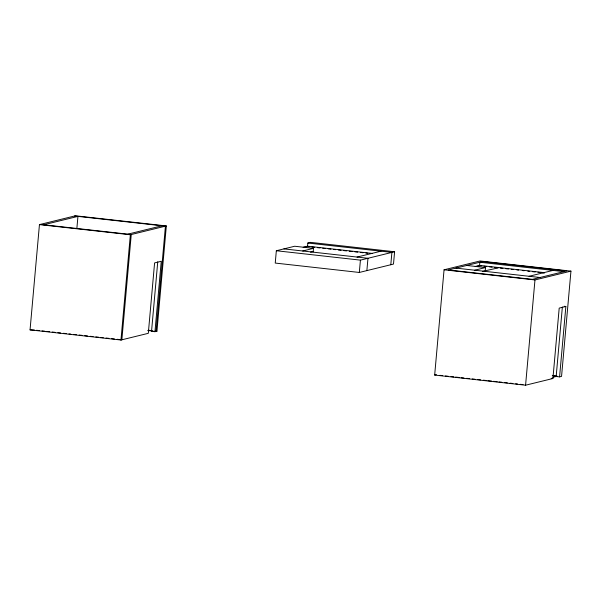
<?xml version="1.0" encoding="UTF-8"?>
<svg xmlns="http://www.w3.org/2000/svg" width="601" height="601" viewBox="0 0 601 601"><rect width="100%" height="100%" fill="white"/><g stroke="black" fill="none" stroke-linecap="round" stroke-linejoin="round"><path stroke-width="0.9" d="M154.96 331.684L161.248 261.277L154.592 262.907L148.304 333.322L120.959 340.023L30.05 329.874L39.448 224.609L75.425 215.789L166.334 225.938L156.944 331.204L154.96 331.684L151.542 331.309L157.747 261.826M76.86 228.5L77.942 216.39L43.76 224.766M120.959 340.023L130.357 234.758L166.334 225.938M156.042 331.421L165.433 226.164L74.524 216.007M313.174 251.864L313.489 248.348L294.693 246.245L276.34 250.745L275.243 263.065L359.315 272.456L393.497 264.079L394.602 251.751L310.522 242.361L307.825 243.029L307.509 246.545L304.008 247.402M359.315 272.456L360.42 260.135L394.602 251.751M366.873 270.608L367.97 258.28L283.897 248.889M390.8 264.74L391.897 252.412L307.825 243.029M559.576 376.88L565.864 306.465L559.2 308.103L552.92 378.51L525.574 385.211L434.666 375.062L444.056 269.796L480.041 260.977L570.95 271.126L561.552 376.391L559.576 376.88L556.158 376.496L552.83 377.308M476.045 266.619L479.545 265.762L479.861 262.239L563.933 271.629M485.21 271.081L485.525 267.558L466.729 265.462M498.342 267.858L482.423 271.419M525.574 385.211L534.973 279.953L570.95 271.126M556.158 376.496L562.363 307.013M127.833 234.157L162.015 225.781M303.167 247.266L307.547 246.192L372.395 253.434M302.694 250.993L313.489 248.348M310.507 252.172L313.211 251.511M30.05 329.874L34.37 330.032M357.039 257.063L380.966 251.195M151.542 331.309L152.624 331.038M475.203 266.483L479.575 265.409L544.423 272.651M474.73 270.202L485.525 267.558M529.068 276.272L552.995 270.405M434.666 375.062L436.461 374.618M307.509 246.545L309.305 246.748M311.987 247.049L314.676 247.349M317.358 247.65L320.04 247.943M322.729 248.243L325.411 248.544M328.154 248.852L330.911 249.16M333.675 249.468L335.516 249.678M338.28 249.986L341.045 250.294M343.81 250.602L346.574 250.91M349.331 251.218L352.096 251.526M354.86 251.834L357.625 252.142M360.39 252.45L363.147 252.758M365.911 253.066L367.752 253.276M479.545 265.762L481.333 265.958M484.023 266.258L486.705 266.559M489.394 266.859L492.076 267.16M494.766 267.46L497.448 267.761M500.182 268.069L502.947 268.377M505.711 268.685L508.476 268.993M511.241 269.301L513.081 269.503M516.762 269.917L518.603 270.119M522.292 270.533L524.132 270.743M527.813 271.149L529.661 271.359M532.418 271.667L535.183 271.975M537.948 272.283L540.712 272.591M542.553 272.794L544.393 273.004M455.934 268.106L540.006 277.497M40.342 224.391L131.251 234.54L121.86 339.805L117.218 339.287M276.34 250.745L360.42 260.135M39.448 224.609L130.357 234.758M444.056 269.796L534.973 279.953M564.151 306.277L565.864 306.465M148.59 330.272L151.377 330.58M155.088 330.993L156.944 331.204M552.281 375.355L555.061 375.663M147.688 330.49L153.255 331.113M552.62 375.715L557.24 376.234M551.215 378.314L552.92 378.51M36.518 330.272L39.298 330.58M42.085 330.896L44.865 331.204M46.72 331.414L49.5 331.722M52.287 332.03L55.067 332.345M57.854 332.654L60.633 332.969M63.421 333.277L66.2 333.585M68.98 333.901L70.835 334.103M73.623 334.419L76.402 334.727M79.189 335.035L81.969 335.35M84.756 335.659L87.536 335.974M90.315 336.282L93.102 336.59M95.882 336.906L98.669 337.214M100.525 337.424L103.304 337.732M106.092 338.04L108.871 338.355M111.658 338.663L114.438 338.972M439.909 375.325L442.682 375.633M445.454 375.941L448.218 376.256M450.99 376.564L453.763 376.872M455.611 377.082L459.307 377.488M461.155 377.698L463.927 378.006M466.699 378.314L469.471 378.63M472.243 378.938L475.015 379.246M477.787 379.554L480.56 379.862M483.332 380.178L486.104 380.486M487.952 380.688L491.648 381.102M493.489 381.312L497.185 381.725M499.033 381.928L501.805 382.236M504.577 382.544L507.349 382.86M510.121 383.168L512.893 383.476M515.666 383.784L517.514 383.994M520.286 384.302L523.058 384.61M482.558 261.578L448.376 269.962L532.448 279.352L566.63 270.968L482.558 261.578"/></g></svg>
